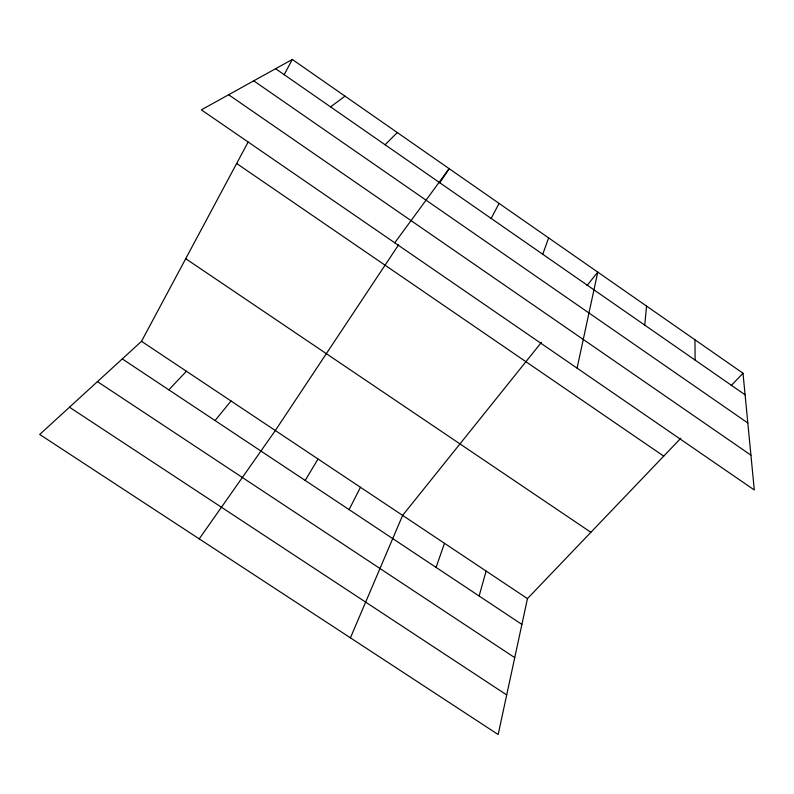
<?xml version="1.0" encoding="UTF-8"?>
<svg xmlns="http://www.w3.org/2000/svg" width="794" height="794" viewBox="0 0 794 794"><rect width="100%" height="100%" fill="white"/><g stroke="black" fill="none" stroke-linecap="round" stroke-linejoin="round"><path stroke-width="1.19" d="M644.738 325.103L646.554 306.087M680.825 438.248L527.454 598.616L498.166 734.539L39.7 434.457L141.521 341.321L248.135 142.027M577.079 368.138L597.773 272.124L586.984 285.572M479.129 596.006L486.117 571.065M436.075 567.402L444.501 543.324M542.768 254.279L548.614 237.902M350.422 637.84L402.627 515.395L541.409 342.383M349.092 509.619L360.476 487.298M491.158 218.429L499.069 203.403M284.123 74.775L292.311 59.461L743.005 373.23L754.3 489.977L201.368 109.85L292.311 59.461M305.164 480.43L318.047 459.011M398.578 244.83L275.329 430.537L199.225 538.878M439.717 182.848L449.146 168.646L394.767 242.805M215.035 420.552L231.034 401M168.824 389.844L186.431 371.255M731.105 385.666L743.005 373.23M385.09 144.756L397.288 132.548M330.582 106.892L345.013 96.153M69.475 407.223L506.701 694.939M97.444 381.636L514.73 657.64M122.276 358.918L521.896 624.421M141.521 341.321L527.454 598.616M185.717 258.705L590.875 532.298M236.652 163.495L663.715 456.133M228.642 94.744L750.935 455.161M275.607 68.711L745.09 394.807M253.733 80.839L747.819 422.984M694.968 339.782L695.117 360.089"/></g></svg>
